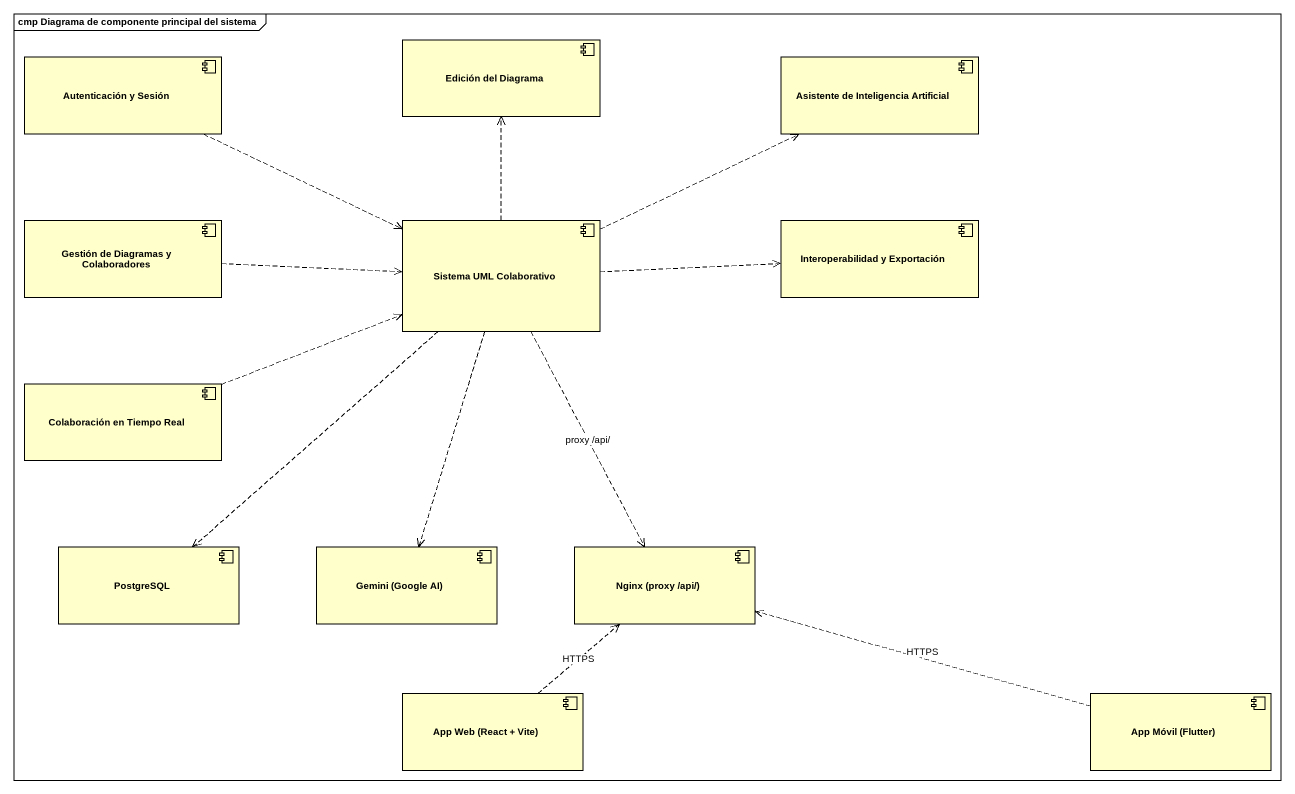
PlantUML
@startuml
mainframe cmp Diagrama de componente principal del sistema
component "Autenticación y Sesión" as Autenticación_y_Sesión
component "Edición del Diagrama" as Edición_del_Diagrama
component "Asistente de Inteligencia Artificial" as Asistente_de_Inteligencia
component "Gestión de Diagramas y Colaboradores" as Gestión_de_Diagramas_y
component "Sistema UML Colaborativo" as Sistema_UML_Colaborativo
component "Interoperabilidad y Exportación" as Interoperabilidad_y
component "Colaboración en Tiempo Real" as Colaboración_en_Tiempo_Real
component PostgreSQL
component "Gemini (Google AI)" as Gemini_Google_AI
component "Nginx (proxy /api/)" as Nginx_proxy_api
component "App Web (React + Vite)" as App_Web_React_Vite
component "App Móvil (Flutter)" as App_Móvil_Flutter
Autenticación_y_Sesión .right.> Sistema_UML_Colaborativo
Gestión_de_Diagramas_y .right.> Sistema_UML_Colaborativo
Sistema_UML_Colaborativo .up.> Edición_del_Diagrama
Sistema_UML_Colaborativo .right.> Asistente_de_Inteligencia
Sistema_UML_Colaborativo .right.> Interoperabilidad_y
Sistema_UML_Colaborativo ..> PostgreSQL
Sistema_UML_Colaborativo ..> Gemini_Google_AI
Sistema_UML_Colaborativo ..> Nginx_proxy_api : proxy /api/
Colaboración_en_Tiempo_Real .right.> Sistema_UML_Colaborativo
App_Web_React_Vite .up.> Nginx_proxy_api : HTTPS
App_Móvil_Flutter .left.> Nginx_proxy_api : HTTPS
@enduml
